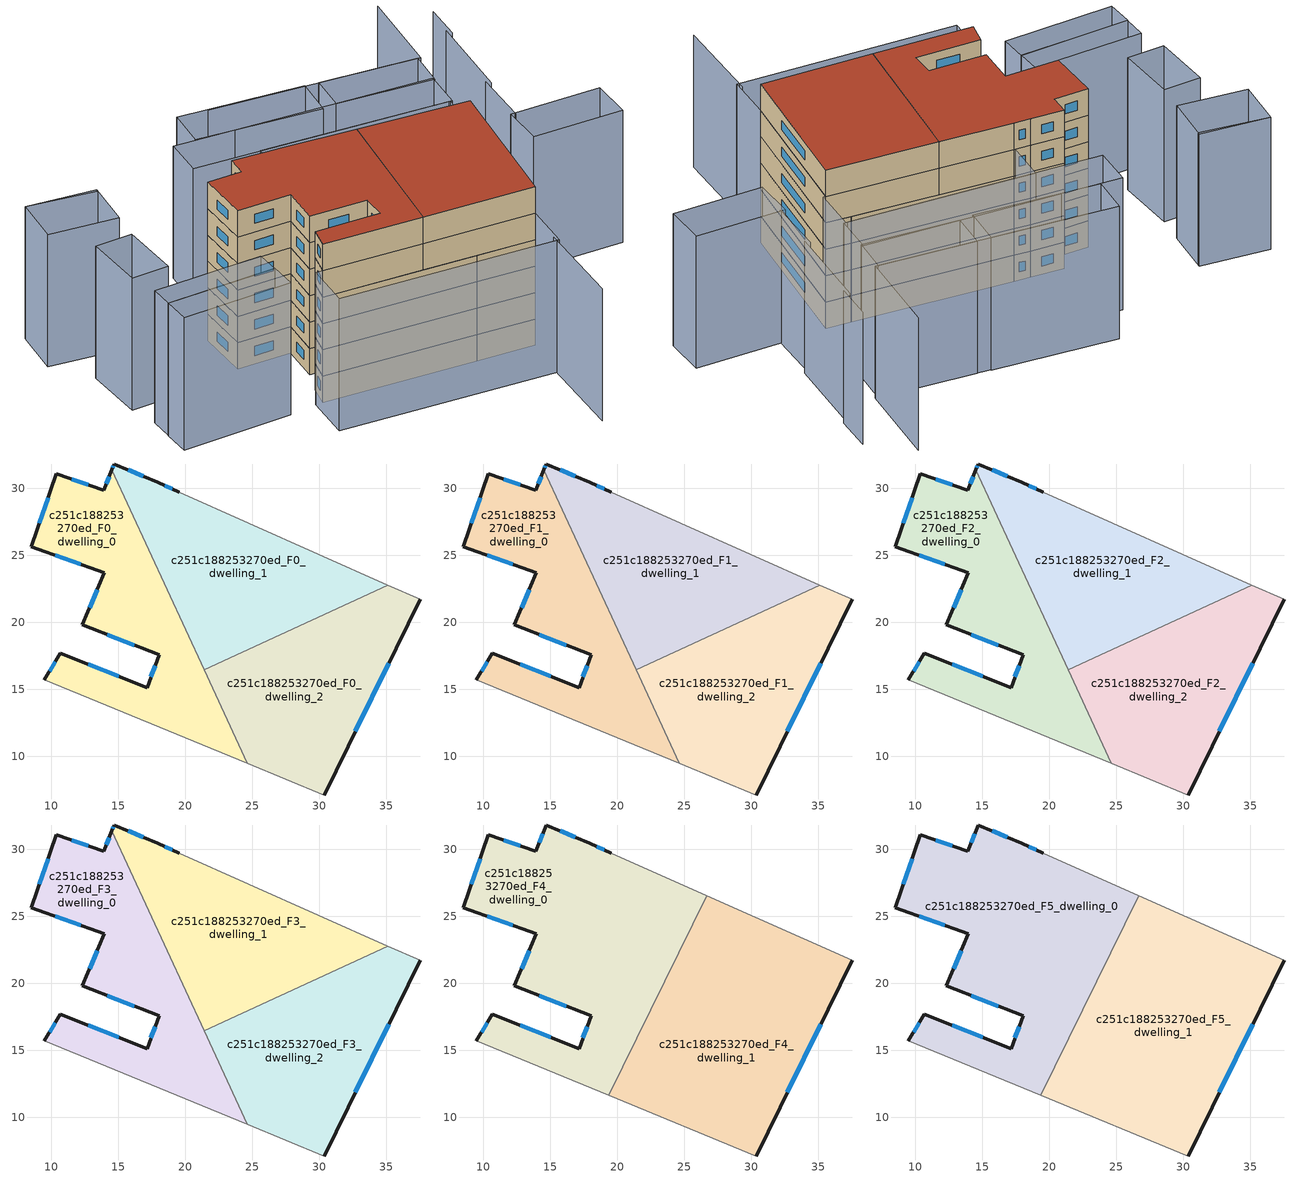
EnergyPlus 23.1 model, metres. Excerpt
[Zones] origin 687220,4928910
c251c188253270ed_F0_dwelling_0
 floor ground (EU_floor_Construction): 14.51,31.38 24.62,9.47 9.47,15.7 10.66,17.71 17.14,15.13 18.04,17.57 12.32,19.82 13.95,23.7 8.5,25.63 10.36,31.08 13.91,29.86 z0
 wall outside (EU_wall_Construction): 14.51,31.38 13.91,29.86 10.36,31.08 8.5,25.63 13.95,23.7 12.32,19.82 18.04,17.57 17.14,15.13 10.66,17.71 9.47,15.7 z0:3
 wall adiabatic (EU_wall_Construction): 9.47,15.7 24.62,9.47 z0:3
 wall to c251c188253270ed_F0_dwelling_1 (EU_wall_Construction): 21.4,16.45 14.51,31.38 z0:3
 wall to c251c188253270ed_F0_dwelling_2 (EU_wall_Construction): 24.62,9.47 21.4,16.45 z0:3
 window (EU_Window_Construction): 17.75,16.77 17.44,15.92 / 14.18,19.08 16.18,18.3 / 13.42,22.43 12.85,21.08 / 10.28,25 12.18,24.32 / 9.76,29.3 9.11,27.4 / 12.76,30.25 11.52,30.68 / 14.32,30.88 14.11,30.35 / 10.28,17.05 9.86,16.35 / 15.04,15.97 12.77,16.87 z0.98:2.02
c251c188253270ed_F0_dwelling_1
 floor ground (EU_floor_Construction): 35.13,22.78 21.4,16.45 14.51,31.38 14.68,31.82 17.92,30.45 19.55,29.72 z0
 wall outside (EU_wall_Construction): 19.55,29.72 17.92,30.45 14.68,31.82 14.51,31.38 z0:3
 wall adiabatic (EU_wall_Construction): 35.13,22.78 19.55,29.72 z0:3
 wall to c251c188253270ed_F0_dwelling_2 (EU_wall_Construction): 21.4,16.45 35.13,22.78 z0:3
 window (EU_Window_Construction): 16.87,30.89 15.74,31.37 / 19.02,29.95 18.45,30.21 / 14.63,31.67 14.57,31.52 z0.98:2.02
c251c188253270ed_F0_dwelling_2
 floor ground (EU_floor_Construction): 37.53,21.71 30.37,7.11 24.62,9.47 21.4,16.45 35.13,22.78 z0
 wall outside (EU_wall_Construction): 30.37,7.11 37.53,21.71 z0:3
 wall adiabatic (EU_wall_Construction): 37.53,21.71 35.13,22.78 / 24.62,9.47 30.37,7.11 z0:3
 window (EU_Window_Construction): 32.7,11.86 35.2,16.96 z0.98:2.02
c251c188253270ed_F1_dwelling_0
 floor to c251c188253270ed_F0_dwelling_0 (EU_floor_Construction): 14.51,31.38 24.62,9.47 9.47,15.7 10.66,17.71 17.14,15.13 18.04,17.57 12.32,19.82 13.95,23.7 8.5,25.63 10.36,31.08 13.91,29.86 z3
 wall outside (EU_wall_Construction): 14.51,31.38 13.91,29.86 10.36,31.08 8.5,25.63 13.95,23.7 12.32,19.82 18.04,17.57 17.14,15.13 10.66,17.71 9.47,15.7 z3:6
 wall adiabatic (EU_wall_Construction): 9.47,15.7 24.62,9.47 z3:6
 wall to c251c188253270ed_F1_dwelling_1 (EU_wall_Construction): 21.4,16.45 14.51,31.38 z3:6
 wall to c251c188253270ed_F1_dwelling_2 (EU_wall_Construction): 24.62,9.47 21.4,16.45 z3:6
 window (EU_Window_Construction): 17.75,16.77 17.44,15.92 / 14.18,19.08 16.18,18.3 / 13.42,22.43 12.85,21.08 / 10.28,25 12.18,24.32 / 9.76,29.3 9.11,27.4 / 12.76,30.25 11.52,30.68 / 14.32,30.88 14.11,30.35 / 10.28,17.05 9.86,16.35 / 15.04,15.97 12.77,16.87 z3.98:5.02
c251c188253270ed_F1_dwelling_1
 floor to c251c188253270ed_F0_dwelling_1 (EU_floor_Construction): 35.13,22.78 21.4,16.45 14.51,31.38 14.68,31.82 17.92,30.45 19.55,29.72 z3
 wall outside (EU_wall_Construction): 19.55,29.72 17.92,30.45 14.68,31.82 14.51,31.38 z3:6
 wall adiabatic (EU_wall_Construction): 35.13,22.78 19.55,29.72 z3:6
 wall to c251c188253270ed_F1_dwelling_2 (EU_wall_Construction): 21.4,16.45 35.13,22.78 z3:6
 window (EU_Window_Construction): 16.87,30.89 15.74,31.37 / 19.02,29.95 18.45,30.21 / 14.63,31.67 14.57,31.52 z3.98:5.02
c251c188253270ed_F1_dwelling_2
 floor to c251c188253270ed_F0_dwelling_2 (EU_floor_Construction): 37.53,21.71 30.37,7.11 24.62,9.47 21.4,16.45 35.13,22.78 z3
 wall outside (EU_wall_Construction): 30.37,7.11 37.53,21.71 z3:6
 wall adiabatic (EU_wall_Construction): 37.53,21.71 35.13,22.78 / 24.62,9.47 30.37,7.11 z3:6
 window (EU_Window_Construction): 32.7,11.86 35.2,16.96 z3.98:5.02
c251c188253270ed_F2_dwelling_0
 floor to c251c188253270ed_F1_dwelling_0 (EU_floor_Construction): 14.51,31.38 24.62,9.47 9.47,15.7 10.66,17.71 17.14,15.13 18.04,17.57 12.32,19.82 13.95,23.7 8.5,25.63 10.36,31.08 13.91,29.86 z6
 wall outside (EU_wall_Construction): 14.51,31.38 13.91,29.86 10.36,31.08 8.5,25.63 13.95,23.7 12.32,19.82 18.04,17.57 17.14,15.13 10.66,17.71 9.47,15.7 z6:9
 wall adiabatic (EU_wall_Construction): 9.47,15.7 24.62,9.47 z6:9
 wall to c251c188253270ed_F2_dwelling_1 (EU_wall_Construction): 21.4,16.45 14.51,31.38 z6:9
 wall to c251c188253270ed_F2_dwelling_2 (EU_wall_Construction): 24.62,9.47 21.4,16.45 z6:9
 window (EU_Window_Construction): 17.75,16.77 17.44,15.92 / 14.18,19.08 16.18,18.3 / 13.42,22.43 12.85,21.08 / 10.28,25 12.18,24.32 / 9.76,29.3 9.11,27.4 / 12.76,30.25 11.52,30.68 / 14.32,30.88 14.11,30.35 / 10.28,17.05 9.86,16.35 / 15.04,15.97 12.77,16.87 z6.98:8.02
c251c188253270ed_F2_dwelling_1
 floor to c251c188253270ed_F1_dwelling_1 (EU_floor_Construction): 35.13,22.78 21.4,16.45 14.51,31.38 14.68,31.82 17.92,30.45 19.55,29.72 z6
 wall outside (EU_wall_Construction): 19.55,29.72 17.92,30.45 14.68,31.82 14.51,31.38 z6:9
 wall adiabatic (EU_wall_Construction): 35.13,22.78 19.55,29.72 z6:9
 wall to c251c188253270ed_F2_dwelling_2 (EU_wall_Construction): 21.4,16.45 35.13,22.78 z6:9
 window (EU_Window_Construction): 16.87,30.89 15.74,31.37 / 19.02,29.95 18.45,30.21 / 14.63,31.67 14.57,31.52 z6.98:8.02
c251c188253270ed_F2_dwelling_2
 floor to c251c188253270ed_F1_dwelling_2 (EU_floor_Construction): 37.53,21.71 30.37,7.11 24.62,9.47 21.4,16.45 35.13,22.78 z6
 wall outside (EU_wall_Construction): 30.37,7.11 37.53,21.71 z6:9
 wall adiabatic (EU_wall_Construction): 37.53,21.71 35.13,22.78 / 24.62,9.47 30.37,7.11 z6:9
 window (EU_Window_Construction): 32.7,11.86 35.2,16.96 z6.98:8.02
c251c188253270ed_F3_dwelling_0
 floor to c251c188253270ed_F2_dwelling_0 (EU_floor_Construction): 14.51,31.38 24.62,9.47 9.47,15.7 10.66,17.71 17.14,15.13 18.04,17.57 12.32,19.82 13.95,23.7 8.5,25.63 10.36,31.08 13.91,29.86 z9
 wall outside (EU_wall_Construction): 14.51,31.38 13.91,29.86 10.36,31.08 8.5,25.63 13.95,23.7 12.32,19.82 18.04,17.57 17.14,15.13 10.66,17.71 9.47,15.7 z9:12
 wall adiabatic (EU_wall_Construction): 9.47,15.7 24.62,9.47 z9:12
 wall to c251c188253270ed_F3_dwelling_1 (EU_wall_Construction): 21.4,16.45 14.51,31.38 z9:12
 wall to c251c188253270ed_F3_dwelling_2 (EU_wall_Construction): 24.62,9.47 21.4,16.45 z9:12
 window (EU_Window_Construction): 17.75,16.77 17.44,15.92 / 14.18,19.08 16.18,18.3 / 13.42,22.43 12.85,21.08 / 10.28,25 12.18,24.32 / 9.76,29.3 9.11,27.4 / 12.76,30.25 11.52,30.68 / 14.32,30.88 14.11,30.35 / 10.28,17.05 9.86,16.35 / 15.04,15.97 12.77,16.87 z9.98:11.02
c251c188253270ed_F3_dwelling_1
 floor to c251c188253270ed_F2_dwelling_1 (EU_floor_Construction): 35.13,22.78 21.4,16.45 14.51,31.38 14.68,31.82 17.92,30.45 19.55,29.72 z9
 wall outside (EU_wall_Construction): 19.55,29.72 17.92,30.45 14.68,31.82 14.51,31.38 z9:12
 wall adiabatic (EU_wall_Construction): 35.13,22.78 19.55,29.72 z9:12
 wall to c251c188253270ed_F3_dwelling_2 (EU_wall_Construction): 21.4,16.45 35.13,22.78 z9:12
 window (EU_Window_Construction): 16.87,30.89 15.74,31.37 / 19.02,29.95 18.45,30.21 / 14.63,31.67 14.57,31.52 z9.98:11.02
c251c188253270ed_F3_dwelling_2
 floor to c251c188253270ed_F2_dwelling_2 (EU_floor_Construction): 37.53,21.71 30.37,7.11 24.62,9.47 21.4,16.45 35.13,22.78 z9
 wall outside (EU_wall_Construction): 30.37,7.11 37.53,21.71 z9:12
 wall adiabatic (EU_wall_Construction): 37.53,21.71 35.13,22.78 / 24.62,9.47 30.37,7.11 z9:12
 window (EU_Window_Construction): 32.7,11.86 35.2,16.96 z9.98:11.02
c251c188253270ed_F4_dwelling_0
 floor to c251c188253270ed_F3_dwelling_0 (EU_floor_Construction): 14.51,31.38 20.63,18.12 18.04,17.57 12.32,19.82 13.95,23.7 8.5,25.63 10.36,31.08 13.91,29.86 z12; 21.4,16.45 21.56,16.11 19.36,11.63 9.47,15.7 10.66,17.71 17.14,15.13 z12; 20.63,18.12 21.4,16.45 17.14,15.13 18.04,17.57 z12
 floor to c251c188253270ed_F3_dwelling_1 (EU_floor_Construction): 26.67,26.54 22.76,18.57 20.63,18.12 14.51,31.38 14.68,31.82 17.92,30.45 19.55,29.72 z12; 22.76,18.57 21.82,16.64 21.4,16.45 20.63,18.12 z12
 floor to c251c188253270ed_F3_dwelling_2 (EU_floor_Construction): 21.82,16.64 21.56,16.11 21.4,16.45 z12
 wall outside (EU_wall_Construction): 19.55,29.72 17.92,30.45 14.68,31.82 13.91,29.86 10.36,31.08 8.5,25.63 13.95,23.7 12.32,19.82 18.04,17.57 17.14,15.13 10.66,17.71 9.47,15.7 z12:15
 wall adiabatic (EU_wall_Construction): 26.67,26.54 19.55,29.72 / 9.47,15.7 19.36,11.63 z12:15
 wall to c251c188253270ed_F4_dwelling_1 (EU_wall_Construction): 19.36,11.63 26.67,26.54 z12:15
 window (EU_Window_Construction): 14.18,19.08 16.18,18.3 / 13.42,22.43 12.85,21.08 / 10.28,25 12.18,24.32 / 9.76,29.3 9.11,27.4 / 12.76,30.25 11.52,30.68 / 14.43,31.18 14.16,30.49 / 16.87,30.89 15.74,31.37 / 19.02,29.95 18.45,30.21 / 10.28,17.05 9.86,16.35 / 15.04,15.97 12.77,16.87 / 17.75,16.77 17.44,15.92 z12.98:14.02
c251c188253270ed_F4_dwelling_1
 floor to c251c188253270ed_F3_dwelling_0 (EU_floor_Construction): 21.56,16.11 24.62,9.47 19.36,11.63 z12
 floor to c251c188253270ed_F3_dwelling_2 (EU_floor_Construction): 37.53,21.71 30.37,7.11 24.62,9.47 21.56,16.11 21.82,16.64 35.13,22.78 z12
 floor to c251c188253270ed_F3_dwelling_1 (EU_floor_Construction): 35.13,22.78 21.82,16.64 26.67,26.54 z12
 wall outside (EU_wall_Construction): 30.37,7.11 37.53,21.71 z12:15
 wall adiabatic (EU_wall_Construction): 19.36,11.63 30.37,7.11 / 37.53,21.71 26.67,26.54 z12:15
 window (EU_Window_Construction): 32.7,11.86 35.2,16.96 z12.98:14.02
c251c188253270ed_F5_dwelling_0
 floor to c251c188253270ed_F4_dwelling_0 (EU_floor_Construction): 26.67,26.54 19.36,11.63 9.47,15.7 10.66,17.71 17.14,15.13 18.04,17.57 12.32,19.82 13.95,23.7 8.5,25.63 10.36,31.08 13.91,29.86 14.68,31.82 17.92,30.45 19.55,29.72 z15
 wall outside (EU_wall_Construction): 19.55,29.72 17.92,30.45 14.68,31.82 13.91,29.86 10.36,31.08 8.5,25.63 13.95,23.7 12.32,19.82 18.04,17.57 17.14,15.13 10.66,17.71 9.47,15.7 z15:18
 wall adiabatic (EU_wall_Construction): 26.67,26.54 19.55,29.72 / 9.47,15.7 19.36,11.63 z15:18
 wall to c251c188253270ed_F5_dwelling_1 (EU_wall_Construction): 19.36,11.63 26.67,26.54 z15:18
 window (EU_Window_Construction): 14.18,19.08 16.18,18.3 / 13.42,22.43 12.85,21.08 / 10.28,25 12.18,24.32 / 9.76,29.3 9.11,27.4 / 12.76,30.25 11.52,30.68 / 14.43,31.18 14.16,30.49 / 16.87,30.89 15.74,31.37 / 19.02,29.95 18.45,30.21 / 10.28,17.05 9.86,16.35 / 15.04,15.97 12.77,16.87 / 17.75,16.77 17.44,15.92 z15.98:17.02
 roof outside (EU_roof_Construction): 19.36,11.63 26.67,26.54 19.55,29.72 17.92,30.45 14.68,31.82 13.91,29.86 10.36,31.08 8.5,25.63 13.95,23.7 12.32,19.82 18.04,17.57 17.14,15.13 10.66,17.71 9.47,15.7 z18
c251c188253270ed_F5_dwelling_1
 floor to c251c188253270ed_F4_dwelling_1 (EU_floor_Construction): 37.53,21.71 30.37,7.11 19.36,11.63 26.67,26.54 z15
 wall outside (EU_wall_Construction): 30.37,7.11 37.53,21.71 z15:18
 wall adiabatic (EU_wall_Construction): 19.36,11.63 30.37,7.11 / 37.53,21.71 26.67,26.54 z15:18
 window (EU_Window_Construction): 32.7,11.86 35.2,16.96 z15.98:17.02
 roof outside (EU_roof_Construction): 30.37,7.11 37.53,21.71 26.67,26.54 19.36,11.63 z18
shading: 42.16,20.02 44.48,25.85 / 28.38,3.05 24.7,-6.34 / 44.74,25.38 48.73,34.58 / 48.79,33.88 50.37,37.7 / 47.62,42.33 43.58,33.3 / 43.58,33.3 23.3,42.38 / 5.71,40.93 -0.85,44.32 / 8.78,15.98 30.37,7.11 / 30.37,7.11 28.43,2.37 / 28.43,2.37 6.83,11.25 / 6.83,11.25 8.78,15.98 / 49.37,12.79 40.3,16.1 / 40.3,16.1 41.85,20.33 / 41.85,20.33 50.91,17.03 / 50.91,17.03 49.37,12.79 / 5.87,16.56 -5.43,20.13 / -5.43,20.13 -4.54,22.94 / -4.54,22.94 6.76,19.37 / 6.76,19.37 5.87,16.56 / 6.71,19.35 -4.52,22.94 / -4.52,22.94 -3.74,25.37 / -3.74,25.37 7.49,21.78 / 7.49,21.78 6.71,19.35 / 2.26,33.57 0.35,27.28 / 0.35,27.28 -3.49,28.44 / -3.49,28.44 -1.58,34.73 / -1.58,34.73 2.26,33.57 / -0.85,44.32 5.86,41.18 / 5.86,41.18 3.58,36.31 / 3.58,36.31 -3.12,39.45 / -3.12,39.45 -0.85,44.32 / 21.25,34.01 39.7,26.15 / 39.7,26.15 37.77,21.61 / 37.77,21.61 19.32,29.47 / 19.32,29.47 21.25,34.01 / 39.91,26.06 14.7,36.75 / 14.7,36.75 16.39,40.72 / 16.39,40.72 41.6,30.03 / 41.6,30.03 39.91,26.06 / 33.83,37.66 43.27,33.44 / 43.27,33.44 41.63,29.78 / 41.63,29.78 32.19,34.01 / 32.19,34.01 33.83,37.66 / 20.36,43.83 32.55,38.3 / 32.55,38.3 30.77,34.37 / 30.77,34.37 18.58,39.9 / 18.58,39.9 20.36,43.83 z0:15
[Building]
EU S2 Campaign: North Axis=0; Terrain=City; Solar Distribution=FullExterior
[Site:Location]
Bologna: Latitude=44.5; Longitude=11.25; Time Zone=1; Elevation=37
[SizingPeriod:WeatherFileDays]
AnnualSizingPeriod: Begin Month=1; Begin Day of Month=1; End Month=12; End Day of Month=31; Day of Week for Start Day=Monday; Use Weather File Daylight Saving Period=No; Use Weather File Rain and Snow Indicators=No
[MATERIAL]
EU_InternalMass_Material: Roughness=MediumRough; Thickness=0.1; Conductivity=1; Density=1800; Specific Heat=900; Thermal Absorptance=0.9; Solar Absorptance=0.7; Visible Absorptance=0.7
[MATERIAL:NOMASS] Roughness=MediumRough; Thermal Absorptance=0.9; Solar Absorptance=0.7; Visible Absorptance=0.7
Name | Thermal Resistance
EU_wall_NoMass | 0.905828
EU_roof_NoMass | 0.37593
EU_floor_NoMass | 0.67114
[WINDOWMATERIAL:SIMPLEGLAZINGSYSTEM]
EU_Window_SimpleGlazing: UFactor=4.52486; Solar Heat Gain Coefficient=0.85; Visible Transmittance=0.85
[CONSTRUCTION]
EU_wall_Construction: EU_wall_NoMass
EU_roof_Construction: EU_roof_NoMass
EU_floor_Construction: EU_floor_NoMass
EU_InternalMass_Construction: EU_InternalMass_Material
EU_Window_Construction: EU_Window_SimpleGlazing
[ZONE] Type=1; Multiplier=1; Ceiling Height=autocalculate; Floor Area=autocalculate; Part of Total Floor Area=Yes
Name | Volume
c251c188253270ed_F0_dwelling_0; c251c188253270ed_F1_dwelling_0; c251c188253270ed_F2_dwelling_0; c251c188253270ed_F3_dwelling_0 | 390.483
c251c188253270ed_F4_dwelling_0 | 585.697
c251c188253270ed_F5_dwelling_0 | 585.715
c251c188253270ed_F0_dwelling_1 | 390.47
c251c188253270ed_F1_dwelling_1; c251c188253270ed_F2_dwelling_1; c251c188253270ed_F3_dwelling_1 | 390.471
c251c188253270ed_F4_dwelling_1 | 585.708
c251c188253270ed_F5_dwelling_1 | 585.723
c251c188253270ed_F0_dwelling_2 | 390.46
c251c188253270ed_F1_dwelling_2; c251c188253270ed_F2_dwelling_2; c251c188253270ed_F3_dwelling_2 | 390.461
[INTERNALMASS] Construction=EU_InternalMass_Construction
Name | Zone or ZoneList | Surface Area
c251c188253270ed_F0_dwelling_0_EU_InternalMass | c251c188253270ed_F0_dwelling_0 | 130.161
c251c188253270ed_F0_dwelling_1_EU_InternalMass | c251c188253270ed_F0_dwelling_1 | 130.153
c251c188253270ed_F0_dwelling_2_EU_InternalMass | c251c188253270ed_F0_dwelling_2 | 130.151
c251c188253270ed_F1_dwelling_0_EU_InternalMass | c251c188253270ed_F1_dwelling_0 | 130.161
c251c188253270ed_F1_dwelling_1_EU_InternalMass | c251c188253270ed_F1_dwelling_1 | 130.153
c251c188253270ed_F1_dwelling_2_EU_InternalMass | c251c188253270ed_F1_dwelling_2 | 130.151
c251c188253270ed_F2_dwelling_0_EU_InternalMass | c251c188253270ed_F2_dwelling_0 | 130.161
c251c188253270ed_F2_dwelling_1_EU_InternalMass | c251c188253270ed_F2_dwelling_1 | 130.153
c251c188253270ed_F2_dwelling_2_EU_InternalMass | c251c188253270ed_F2_dwelling_2 | 130.151
c251c188253270ed_F3_dwelling_0_EU_InternalMass | c251c188253270ed_F3_dwelling_0 | 130.161
c251c188253270ed_F3_dwelling_1_EU_InternalMass | c251c188253270ed_F3_dwelling_1 | 130.153
c251c188253270ed_F3_dwelling_2_EU_InternalMass | c251c188253270ed_F3_dwelling_2 | 130.151
c251c188253270ed_F4_dwelling_0_EU_InternalMass | c251c188253270ed_F4_dwelling_0 | 195.238
c251c188253270ed_F4_dwelling_1_EU_InternalMass | c251c188253270ed_F4_dwelling_1 | 195.24
c251c188253270ed_F5_dwelling_0_EU_InternalMass | c251c188253270ed_F5_dwelling_0 | 195.238
c251c188253270ed_F5_dwelling_1_EU_InternalMass | c251c188253270ed_F5_dwelling_1 | 195.24
[OTHEREQUIPMENT] Fuel Type=Electricity; Design Level Calculation Method=Watts/Area; Power per Zone Floor Area=1; Fraction Latent=0; Fraction Radiant=0; Fraction Lost=0; Carbon Dioxide Generation Rate=0; EndUse Subcategory=EU_Step8_InternalGains
Name | Zone or ZoneList or Space or SpaceList | Schedule
EU_Step8_InternalGain_c251c188253270ed_F0_dwelling_0_f000 | c251c188253270ed_F0_dwelling_0 | EU_Step8_GainSchedule_c251c188253270ed_F0_dwelling_0_f000
EU_Step8_InternalGain_c251c188253270ed_F0_dwelling_1_f000 | c251c188253270ed_F0_dwelling_1 | EU_Step8_GainSchedule_c251c188253270ed_F0_dwelling_1_f000
EU_Step8_InternalGain_c251c188253270ed_F0_dwelling_2_f000 | c251c188253270ed_F0_dwelling_2 | EU_Step8_GainSchedule_c251c188253270ed_F0_dwelling_2_f000
EU_Step8_InternalGain_c251c188253270ed_F1_dwelling_0_f000 | c251c188253270ed_F1_dwelling_0 | EU_Step8_GainSchedule_c251c188253270ed_F1_dwelling_0_f000
EU_Step8_InternalGain_c251c188253270ed_F1_dwelling_1_f000 | c251c188253270ed_F1_dwelling_1 | EU_Step8_GainSchedule_c251c188253270ed_F1_dwelling_1_f000
EU_Step8_InternalGain_c251c188253270ed_F1_dwelling_2_f000 | c251c188253270ed_F1_dwelling_2 | EU_Step8_GainSchedule_c251c188253270ed_F1_dwelling_2_f000
EU_Step8_InternalGain_c251c188253270ed_F2_dwelling_0_f000 | c251c188253270ed_F2_dwelling_0 | EU_Step8_GainSchedule_c251c188253270ed_F2_dwelling_0_f000
EU_Step8_InternalGain_c251c188253270ed_F2_dwelling_1_f000 | c251c188253270ed_F2_dwelling_1 | EU_Step8_GainSchedule_c251c188253270ed_F2_dwelling_1_f000
EU_Step8_InternalGain_c251c188253270ed_F2_dwelling_2_f000 | c251c188253270ed_F2_dwelling_2 | EU_Step8_GainSchedule_c251c188253270ed_F2_dwelling_2_f000
EU_Step8_InternalGain_c251c188253270ed_F3_dwelling_0_f000 | c251c188253270ed_F3_dwelling_0 | EU_Step8_GainSchedule_c251c188253270ed_F3_dwelling_0_f000
EU_Step8_InternalGain_c251c188253270ed_F3_dwelling_1_f000 | c251c188253270ed_F3_dwelling_1 | EU_Step8_GainSchedule_c251c188253270ed_F3_dwelling_1_f000
EU_Step8_InternalGain_c251c188253270ed_F3_dwelling_2_f000 | c251c188253270ed_F3_dwelling_2 | EU_Step8_GainSchedule_c251c188253270ed_F3_dwelling_2_f000
EU_Step8_InternalGain_c251c188253270ed_F4_dwelling_0_f000 | c251c188253270ed_F4_dwelling_0 | EU_Step8_GainSchedule_c251c188253270ed_F4_dwelling_0_f000
EU_Step8_InternalGain_c251c188253270ed_F4_dwelling_1_f000 | c251c188253270ed_F4_dwelling_1 | EU_Step8_GainSchedule_c251c188253270ed_F4_dwelling_1_f000
EU_Step8_InternalGain_c251c188253270ed_F5_dwelling_0_f000 | c251c188253270ed_F5_dwelling_0 | EU_Step8_GainSchedule_c251c188253270ed_F5_dwelling_0_f000
EU_Step8_InternalGain_c251c188253270ed_F5_dwelling_1_f000 | c251c188253270ed_F5_dwelling_1 | EU_Step8_GainSchedule_c251c188253270ed_F5_dwelling_1_f000
[ZONEVENTILATION:DESIGNFLOWRATE] Schedule=EU_AlwaysOn; Design Flow Rate Calculation Method=AirChanges/Hour; Air Changes per Hour=0.73129; Ventilation Type=Natural; Fan Pressure Rise=0; Fan Total Efficiency=1; Constant Term Coefficient=1; Temperature Term Coefficient=0; Velocity Term Coefficient=0; Velocity Squared Term Coefficient=0; Minimum Indoor Temperature=-100; Maximum Indoor Temperature=100; Delta Temperature=-100; Minimum Outdoor Temperature=-100; Maximum Outdoor Temperature=100; Maximum Wind Speed=40
Name | Zone or ZoneList or Space or SpaceList
EU_ConstantAir_c251c188253270ed_F0_dwelling_0 | c251c188253270ed_F0_dwelling_0
EU_ConstantAir_c251c188253270ed_F0_dwelling_1 | c251c188253270ed_F0_dwelling_1
EU_ConstantAir_c251c188253270ed_F0_dwelling_2 | c251c188253270ed_F0_dwelling_2
EU_ConstantAir_c251c188253270ed_F1_dwelling_0 | c251c188253270ed_F1_dwelling_0
EU_ConstantAir_c251c188253270ed_F1_dwelling_1 | c251c188253270ed_F1_dwelling_1
EU_ConstantAir_c251c188253270ed_F1_dwelling_2 | c251c188253270ed_F1_dwelling_2
EU_ConstantAir_c251c188253270ed_F2_dwelling_0 | c251c188253270ed_F2_dwelling_0
EU_ConstantAir_c251c188253270ed_F2_dwelling_1 | c251c188253270ed_F2_dwelling_1
EU_ConstantAir_c251c188253270ed_F2_dwelling_2 | c251c188253270ed_F2_dwelling_2
EU_ConstantAir_c251c188253270ed_F3_dwelling_0 | c251c188253270ed_F3_dwelling_0
EU_ConstantAir_c251c188253270ed_F3_dwelling_1 | c251c188253270ed_F3_dwelling_1
EU_ConstantAir_c251c188253270ed_F3_dwelling_2 | c251c188253270ed_F3_dwelling_2
EU_ConstantAir_c251c188253270ed_F4_dwelling_0 | c251c188253270ed_F4_dwelling_0
EU_ConstantAir_c251c188253270ed_F4_dwelling_1 | c251c188253270ed_F4_dwelling_1
EU_ConstantAir_c251c188253270ed_F5_dwelling_0 | c251c188253270ed_F5_dwelling_0
EU_ConstantAir_c251c188253270ed_F5_dwelling_1 | c251c188253270ed_F5_dwelling_1
[HVACTEMPLATE:THERMOSTAT] Constant Heating Setpoint=20; Constant Cooling Setpoint=50
EU_HeatOnly_c251c188253270ed_F0_dwelling_0; EU_HeatOnly_c251c188253270ed_F0_dwelling_1; EU_HeatOnly_c251c188253270ed_F0_dwelling_2; EU_HeatOnly_c251c188253270ed_F1_dwelling_0; EU_HeatOnly_c251c188253270ed_F1_dwelling_1; EU_HeatOnly_c251c188253270ed_F1_dwelling_2; EU_HeatOnly_c251c188253270ed_F2_dwelling_0; EU_HeatOnly_c251c188253270ed_F2_dwelling_1; EU_HeatOnly_c251c188253270ed_F2_dwelling_2; EU_HeatOnly_c251c188253270ed_F3_dwelling_0; EU_HeatOnly_c251c188253270ed_F3_dwelling_1; EU_HeatOnly_c251c188253270ed_F3_dwelling_2; EU_HeatOnly_c251c188253270ed_F4_dwelling_0; EU_HeatOnly_c251c188253270ed_F4_dwelling_1; EU_HeatOnly_c251c188253270ed_F5_dwelling_0; EU_HeatOnly_c251c188253270ed_F5_dwelling_1
[HVACTEMPLATE:ZONE:IDEALLOADSAIRSYSTEM] System Availability Schedule=EU_AlwaysOn; Maximum Heating Supply Air Temperature=50; Minimum Cooling Supply Air Temperature=13; Maximum Heating Supply Air Humidity Ratio=0.0156; Minimum Cooling Supply Air Humidity Ratio=0.0077; Heating Limit=NoLimit; Cooling Limit=NoLimit; Heating Availability Schedule=EU_AlwaysOn; Cooling Availability Schedule=EU_CoolingOff; Dehumidification Control Type=ConstantSensibleHeatRatio; Cooling Sensible Heat Ratio=0.7; Dehumidification Setpoint=60; Humidification Control Type=None; Humidification Setpoint=30; Outdoor Air Method=None; Outdoor Air Flow Rate per Person=0.00944; Outdoor Air Flow Rate per Zone Floor Area=0; Outdoor Air Flow Rate per Zone=0; Demand Controlled Ventilation Type=None; Outdoor Air Economizer Type=NoEconomizer; Heat Recovery Type=None; Sensible Heat Recovery Effectiveness=0.7; Latent Heat Recovery Effectiveness=0.65
Name | Template Thermostat
c251c188253270ed_F0_dwelling_0 | EU_HeatOnly_c251c188253270ed_F0_dwelling_0
c251c188253270ed_F0_dwelling_1 | EU_HeatOnly_c251c188253270ed_F0_dwelling_1
c251c188253270ed_F0_dwelling_2 | EU_HeatOnly_c251c188253270ed_F0_dwelling_2
c251c188253270ed_F1_dwelling_0 | EU_HeatOnly_c251c188253270ed_F1_dwelling_0
c251c188253270ed_F1_dwelling_1 | EU_HeatOnly_c251c188253270ed_F1_dwelling_1
c251c188253270ed_F1_dwelling_2 | EU_HeatOnly_c251c188253270ed_F1_dwelling_2
c251c188253270ed_F2_dwelling_0 | EU_HeatOnly_c251c188253270ed_F2_dwelling_0
c251c188253270ed_F2_dwelling_1 | EU_HeatOnly_c251c188253270ed_F2_dwelling_1
c251c188253270ed_F2_dwelling_2 | EU_HeatOnly_c251c188253270ed_F2_dwelling_2
c251c188253270ed_F3_dwelling_0 | EU_HeatOnly_c251c188253270ed_F3_dwelling_0
c251c188253270ed_F3_dwelling_1 | EU_HeatOnly_c251c188253270ed_F3_dwelling_1
c251c188253270ed_F3_dwelling_2 | EU_HeatOnly_c251c188253270ed_F3_dwelling_2
c251c188253270ed_F4_dwelling_0 | EU_HeatOnly_c251c188253270ed_F4_dwelling_0
c251c188253270ed_F4_dwelling_1 | EU_HeatOnly_c251c188253270ed_F4_dwelling_1
c251c188253270ed_F5_dwelling_0 | EU_HeatOnly_c251c188253270ed_F5_dwelling_0
c251c188253270ed_F5_dwelling_1 | EU_HeatOnly_c251c188253270ed_F5_dwelling_1
[SIZING:ZONE] Zone Cooling Design Supply Air Temperature Input Method=SupplyAirTemperature; Zone Cooling Design Supply Air Temperature=13; Zone Heating Design Supply Air Temperature Input Method=SupplyAirTemperature; Zone Heating Design Supply Air Temperature=50; Zone Cooling Design Supply Air Humidity Ratio=0.008; Zone Heating Design Supply Air Humidity Ratio=0.008; Cooling Design Air Flow Method=DesignDay; Cooling Design Air Flow Rate=0; Cooling Minimum Air Flow per Zone Floor Area=0.000762; Cooling Minimum Air Flow=0; Cooling Minimum Air Flow Fraction=0.2; Heating Design Air Flow Method=DesignDay; Heating Design Air Flow Rate=0; Heating Maximum Air Flow per Zone Floor Area=0.002032; Heating Maximum Air Flow=0.141576; Heating Maximum Air Flow Fraction=0.3; Account for Dedicated Outdoor Air System=No; Dedicated Outdoor Air System Control Strategy=NeutralSupplyAir; Dedicated Outdoor Air Low Setpoint Temperature for Design=autosize; Dedicated Outdoor Air High Setpoint Temperature for Design=autosize; Zone Load Sizing Method=Sensible Load Only No Latent Load; Zone Latent Cooling Design Supply Air Humidity Ratio Input Method=HumidityRatioDifference; Zone Cooling Design Supply Air Humidity Ratio Difference=0.005; Zone Latent Heating Design Supply Air Humidity Ratio Input Method=HumidityRatioDifference; Zone Humidification Design Supply Air Humidity Ratio Difference=0.005
c251c188253270ed_F0_dwelling_0; c251c188253270ed_F0_dwelling_1; c251c188253270ed_F0_dwelling_2; c251c188253270ed_F1_dwelling_0; c251c188253270ed_F1_dwelling_1; c251c188253270ed_F1_dwelling_2; c251c188253270ed_F2_dwelling_0; c251c188253270ed_F2_dwelling_1; c251c188253270ed_F2_dwelling_2; c251c188253270ed_F3_dwelling_0; c251c188253270ed_F3_dwelling_1; c251c188253270ed_F3_dwelling_2; c251c188253270ed_F4_dwelling_0; c251c188253270ed_F4_dwelling_1; c251c188253270ed_F5_dwelling_0; c251c188253270ed_F5_dwelling_1
[SCHEDULE:CONSTANT]
Name | Hourly Value
EU_AlwaysOn | 1
EU_CoolingOff | 0
[SCHEDULE:FILE] Column Number=1; Rows to Skip at Top=0; Number of Hours of Data=8760; Column Separator=Comma; Interpolate to Timestep=No; Minutes per Item=60; Adjust Schedule for Daylight Savings=Yes
Name | File
EU_Step8_GainSchedule_c251c188253270ed_F0_dwelling_0_f000 | ../../schedules/c251c188253270ed/c251c188253270ed_F0_dwelling_0_f000_gain.csv
EU_Step8_GainSchedule_c251c188253270ed_F0_dwelling_1_f000 | ../../schedules/c251c188253270ed/c251c188253270ed_F0_dwelling_1_f000_gain.csv
EU_Step8_GainSchedule_c251c188253270ed_F0_dwelling_2_f000 | ../../schedules/c251c188253270ed/c251c188253270ed_F0_dwelling_2_f000_gain.csv
EU_Step8_GainSchedule_c251c188253270ed_F1_dwelling_0_f000 | ../../schedules/c251c188253270ed/c251c188253270ed_F1_dwelling_0_f000_gain.csv
EU_Step8_GainSchedule_c251c188253270ed_F1_dwelling_1_f000 | ../../schedules/c251c188253270ed/c251c188253270ed_F1_dwelling_1_f000_gain.csv
EU_Step8_GainSchedule_c251c188253270ed_F1_dwelling_2_f000 | ../../schedules/c251c188253270ed/c251c188253270ed_F1_dwelling_2_f000_gain.csv
EU_Step8_GainSchedule_c251c188253270ed_F2_dwelling_0_f000 | ../../schedules/c251c188253270ed/c251c188253270ed_F2_dwelling_0_f000_gain.csv
EU_Step8_GainSchedule_c251c188253270ed_F2_dwelling_1_f000 | ../../schedules/c251c188253270ed/c251c188253270ed_F2_dwelling_1_f000_gain.csv
EU_Step8_GainSchedule_c251c188253270ed_F2_dwelling_2_f000 | ../../schedules/c251c188253270ed/c251c188253270ed_F2_dwelling_2_f000_gain.csv
EU_Step8_GainSchedule_c251c188253270ed_F3_dwelling_0_f000 | ../../schedules/c251c188253270ed/c251c188253270ed_F3_dwelling_0_f000_gain.csv
EU_Step8_GainSchedule_c251c188253270ed_F3_dwelling_1_f000 | ../../schedules/c251c188253270ed/c251c188253270ed_F3_dwelling_1_f000_gain.csv
EU_Step8_GainSchedule_c251c188253270ed_F3_dwelling_2_f000 | ../../schedules/c251c188253270ed/c251c188253270ed_F3_dwelling_2_f000_gain.csv
EU_Step8_GainSchedule_c251c188253270ed_F4_dwelling_0_f000 | ../../schedules/c251c188253270ed/c251c188253270ed_F4_dwelling_0_f000_gain.csv
EU_Step8_GainSchedule_c251c188253270ed_F4_dwelling_1_f000 | ../../schedules/c251c188253270ed/c251c188253270ed_F4_dwelling_1_f000_gain.csv
EU_Step8_GainSchedule_c251c188253270ed_F5_dwelling_0_f000 | ../../schedules/c251c188253270ed/c251c188253270ed_F5_dwelling_0_f000_gain.csv
EU_Step8_GainSchedule_c251c188253270ed_F5_dwelling_1_f000 | ../../schedules/c251c188253270ed/c251c188253270ed_F5_dwelling_1_f000_gain.csv
